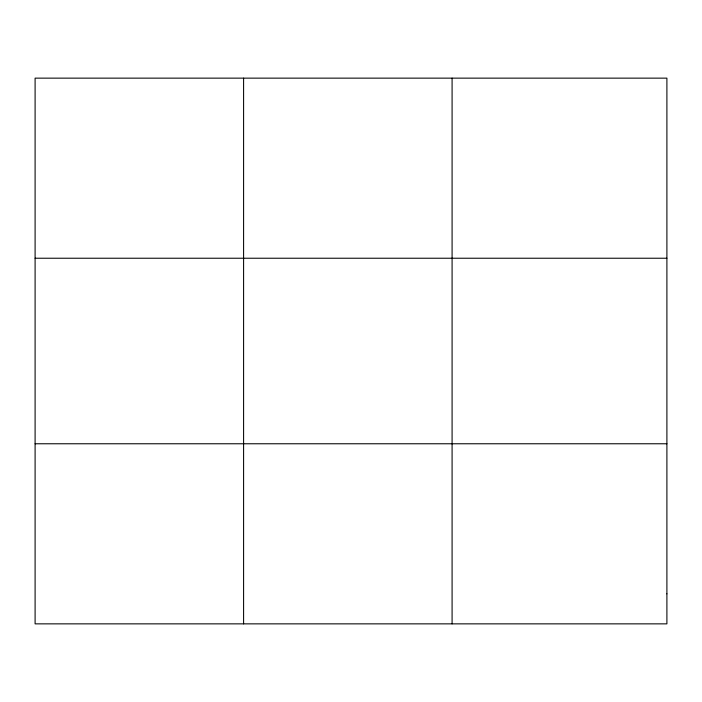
<?xml version="1.0" encoding="UTF-8"?>
<svg xmlns="http://www.w3.org/2000/svg" width="702" height="702" viewBox="0 0 702 702"><rect width="100%" height="100%" fill="white"/><g stroke="black" fill="none" stroke-linecap="round" stroke-linejoin="round"><path stroke-width="1.05" d="M243.594 623.859L243.594 78.141M452.088 623.859L452.088 78.141M35.1 258.231L666.9 258.231M35.1 443.769L666.9 443.769M666.9 593.848L666.9 623.859L35.1 623.859L35.1 78.141L666.9 78.141L666.9 593.848"/></g></svg>
